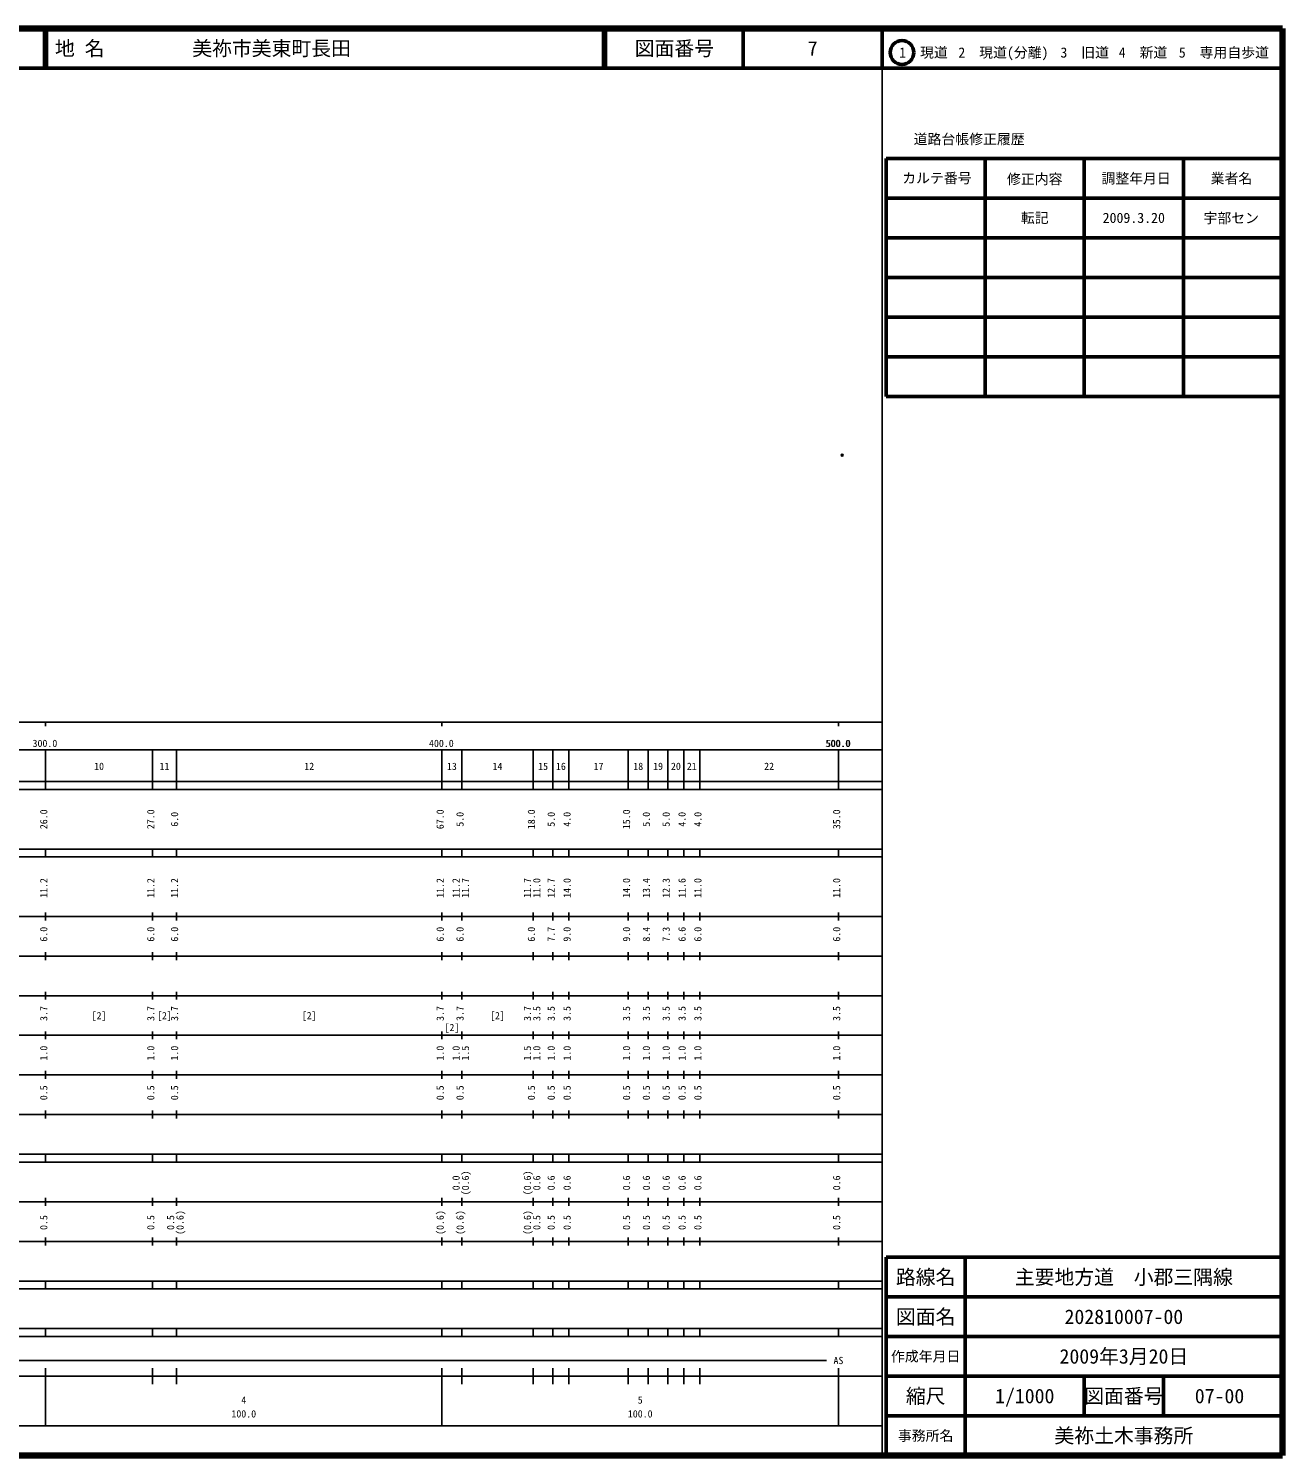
# Model space of a CAD drawing. Units: millimetres on the paper. Extents: x 40 to 680, y 20 to 380.
# Drawn here: x 363.7 to 680, y 20 to 380 of the extents above; entities that cross this region are included whole.
import ezdxf
from ezdxf.enums import TextEntityAlignment as Align

# ---------------------------------------------------------------- set-up
doc = ezdxf.new("R2010")
doc.units = ezdxf.units.MM
doc.header["$PDMODE"] = 32
doc.header["$PDSIZE"] = 0.5
doc.layers.add('M-OTRS', color=6, linetype='Continuous')
doc.layers.add('M-TTL-TXT', color=7, linetype='Continuous')
for name, color, linetype, lineweight in [('M-TTL', 2, 'Continuous', 140), ('M-TTL-BAND', 7, 'Continuous', 25), ('M-TTL-FRAM', 2, 'Continuous', 50), ('M-TTL-LINE', 7, 'Continuous', 50)]:
    doc.layers.add(name, color=color, linetype=linetype, lineweight=lineweight)
doc.styles.add('ＭＳ ゴシック', font='')
doc.styles.get('ＭＳ ゴシック').set_extended_font_data('MS Gothic')

msp = doc.modelspace()

# ---------------------------------------------------------------- linework, layer by layer
at = {"layer": 'M-OTRS'}
msp.add_point((568.961, 272.359), dxfattribs=at)
at = {"layer": 'M-TTL'}
for p, q in [((680, 380), (40, 380)), ((680, 20), (680, 380)), ((40, 20), (680, 20))]:
    msp.add_line(p, q, dxfattribs=at)
at = {"layer": 'M-TTL-BAND'}
for p, q in [((579, 20), (579, 370)), ((40, 205), (579, 205)), ((368, 205), (368, 204)), ((468, 205), (468, 204)), ((568, 205), (568, 204)), ((68, 198), (579, 198)), ((368, 188), (368, 198)), ((395, 188), (395, 198)), ((401, 188), (401, 198)), ((468, 188), (468, 198)), ((473, 188), (473, 198)), ((491, 188), (491, 198)), ((496, 188), (496, 198)), ((500, 188), (500, 198)), ((515, 188), (515, 198)), ((520, 188), (520, 198)), ((525, 188), (525, 198)), ((529, 188), (529, 198)), ((533, 188), (533, 198)), ((568, 188), (568, 198)), ((40, 190), (579, 190)), ((40, 188), (579, 188)), ((40, 173), (579, 173)), ((368, 171), (368, 173)), ((395, 171), (395, 173)), ((401, 171), (401, 173)), ((468, 171), (468, 173)), ((473, 171), (473, 173)), ((491, 171), (491, 173)), ((496, 171), (496, 173)), ((500, 171), (500, 173)), ((515, 171), (515, 173)), ((520, 171), (520, 173)), ((525, 171), (525, 173)), ((529, 171), (529, 173)), ((533, 171), (533, 173)), ((568, 171), (568, 173)), ((40, 171), (579, 171)), ((40, 156), (579, 156)), ((368, 155), (368, 157)), ((395, 155), (395, 157)), ((401, 155), (401, 157)), ((468, 155), (468, 157)), ((473, 155), (473, 157)), ((491, 155), (491, 157)), ((496, 155), (496, 157)), ((500, 155), (500, 157)), ((515, 155), (515, 157)), ((520, 155), (520, 157)), ((525, 155), (525, 157)), ((529, 155), (529, 157)), ((533, 155), (533, 157)), ((568, 155), (568, 157)), ((46, 146), (579, 146)), ((368, 145), (368, 147)), ((395, 145), (395, 147)), ((401, 145), (401, 147)), ((468, 145), (468, 147)), ((473, 145), (473, 147)), ((491, 145), (491, 147)), ((496, 145), (496, 147)), ((500, 145), (500, 147)), ((515, 145), (515, 147)), ((520, 145), (520, 147)), ((525, 145), (525, 147)), ((529, 145), (529, 147)), ((533, 145), (533, 147)), ((568, 145), (568, 147)), ((368, 135), (368, 137)), ((395, 135), (395, 137)), ((401, 135), (401, 137)), ((468, 135), (468, 137)), ((473, 135), (473, 137)), ((491, 135), (491, 137)), ((496, 135), (496, 137)), ((500, 135), (500, 137)), ((515, 135), (515, 137)), ((520, 135), (520, 137)), ((525, 135), (525, 137)), ((529, 135), (529, 137)), ((533, 135), (533, 137)), ((568, 135), (568, 137)), ((52, 136), (579, 136)), ((46, 126), (579, 126)), ((368, 125), (368, 127)), ((395, 125), (395, 127)), ((401, 125), (401, 127)), ((468, 125), (468, 127)), ((473, 125), (473, 127)), ((491, 125), (491, 127)), ((496, 125), (496, 127)), ((500, 125), (500, 127)), ((515, 125), (515, 127)), ((520, 125), (520, 127)), ((525, 125), (525, 127)), ((529, 125), (529, 127)), ((533, 125), (533, 127)), ((568, 125), (568, 127)), ((52, 116), (579, 116)), ((368, 115), (368, 117)), ((395, 115), (395, 117)), ((401, 115), (401, 117)), ((468, 115), (468, 117)), ((473, 115), (473, 117)), ((491, 115), (491, 117)), ((496, 115), (496, 117)), ((500, 115), (500, 117)), ((515, 115), (515, 117)), ((520, 115), (520, 117)), ((525, 115), (525, 117)), ((529, 115), (529, 117)), ((533, 115), (533, 117)), ((568, 115), (568, 117)), ((46, 106), (579, 106)), ((368, 105), (368, 107)), ((395, 105), (395, 107)), ((401, 105), (401, 107)), ((468, 105), (468, 107)), ((473, 105), (473, 107)), ((491, 105), (491, 107)), ((496, 105), (496, 107)), ((500, 105), (500, 107)), ((515, 105), (515, 107)), ((520, 105), (520, 107)), ((525, 105), (525, 107)), ((529, 105), (529, 107)), ((533, 105), (533, 107)), ((568, 105), (568, 107)), ((40, 96), (579, 96)), ((40, 94), (579, 94)), ((368, 94), (368, 96)), ((395, 94), (395, 96)), ((401, 94), (401, 96)), ((468, 94), (468, 96)), ((473, 94), (473, 96)), ((491, 94), (491, 96)), ((496, 94), (496, 96)), ((500, 94), (500, 96)), ((515, 94), (515, 96)), ((520, 94), (520, 96)), ((525, 94), (525, 96)), ((529, 94), (529, 96)), ((533, 94), (533, 96)), ((568, 94), (568, 96)), ((49, 84), (579, 84)), ((368, 83), (368, 85)), ((395, 83), (395, 85)), ((401, 83), (401, 85)), ((468, 83), (468, 85)), ((473, 83), (473, 85)), ((491, 83), (491, 85)), ((496, 83), (496, 85)), ((500, 83), (500, 85)), ((515, 83), (515, 85)), ((520, 83), (520, 85)), ((525, 83), (525, 85)), ((529, 83), (529, 85)), ((533, 83), (533, 85)), ((568, 83), (568, 85)), ((40, 74), (579, 74)), ((368, 73), (368, 75)), ((395, 73), (395, 75)), ((401, 73), (401, 75)), ((468, 73), (468, 75)), ((473, 73), (473, 75)), ((491, 73), (491, 75)), ((496, 73), (496, 75)), ((500, 73), (500, 75)), ((515, 73), (515, 75)), ((520, 73), (520, 75)), ((525, 73), (525, 75)), ((529, 73), (529, 75)), ((533, 73), (533, 75)), ((568, 73), (568, 75)), ((40, 64), (579, 64)), ((40, 62), (579, 62)), ((368, 62), (368, 64)), ((395, 62), (395, 64)), ((401, 62), (401, 64)), ((468, 62), (468, 64)), ((473, 62), (473, 64)), ((491, 62), (491, 64)), ((496, 62), (496, 64)), ((500, 62), (500, 64)), ((515, 62), (515, 64)), ((520, 62), (520, 64)), ((525, 62), (525, 64)), ((529, 62), (529, 64)), ((533, 62), (533, 64)), ((568, 62), (568, 64)), ((40, 52), (579, 52)), ((368, 50), (368, 52)), ((395, 50), (395, 52)), ((401, 50), (401, 52)), ((468, 50), (468, 52)), ((473, 50), (473, 52)), ((491, 50), (491, 52)), ((496, 50), (496, 52)), ((500, 50), (500, 52)), ((515, 50), (515, 52)), ((520, 50), (520, 52)), ((525, 50), (525, 52)), ((529, 50), (529, 52)), ((533, 50), (533, 52)), ((568, 50), (568, 52)), ((40, 50), (579, 50)), ((71, 44), (565, 44)), ((40, 40), (579, 40)), ((368, 27.5), (368, 42)), ((395, 38), (395, 42)), ((401, 38), (401, 42)), ((468, 27.5), (468, 42)), ((473, 38), (473, 42)), ((491, 38), (491, 42)), ((496, 38), (496, 42)), ((500, 38), (500, 42)), ((515, 38), (515, 42)), ((520, 38), (520, 42)), ((525, 38), (525, 42)), ((529, 38), (529, 42)), ((533, 38), (533, 42)), ((568, 27.5), (568, 42)), ((68, 27.5), (579, 27.5))]:
    msp.add_line(p, q, dxfattribs=at)
at = {"layer": 'M-TTL-FRAM'}
for p, q in [((580, 347.197), (580, 287.197)), ((580, 347.197), (680, 347.197)), ((580, 287.197), (680, 287.197)), ((680, 70), (580, 70)), ((580, 70), (580, 20))]:
    msp.add_line(p, q, dxfattribs=at)
at = {"layer": 'M-TTL-LINE'}
for p, q in [((367.75, 380), (367.75, 370)), ((368.25, 380), (368.25, 370)), ((508.747, 380), (508.747, 370)), ((509.247, 380), (509.247, 370)), ((543.997, 380), (543.997, 370)), ((579, 380), (579, 370)), ((40, 370), (680, 370)), ((605, 347.197), (605, 287.197)), ((630, 347.197), (630, 287.197)), ((655, 347.197), (655, 287.197)), ((580, 337.197), (680, 337.197)), ((580, 327.197), (680, 327.197)), ((580, 317.197), (680, 317.197)), ((580, 307.197), (680, 307.197)), ((580, 297.197), (680, 297.197)), ((600, 70), (600, 20)), ((680, 60), (580, 60)), ((680, 50), (580, 50)), ((680, 40), (580, 40)), ((630, 40), (630, 30)), ((650, 40), (650, 30)), ((680, 30), (580, 30))]:
    msp.add_line(p, q, dxfattribs=at)
msp.add_circle((584.031, 373.958), 3, dxfattribs=at)

# ---------------------------------------------------------------- texts
at = {"layer": 'M-TTL-BAND', "style": 'ＭＳ ゴシック'}
for s, p in [('300.0', (367.844, 198.195)), ('400.0', (467.844, 198.195)), ('500.0', (567.844, 198.195)), ('500.0', (568, 198.195)), ('10', (381.5, 192.405)), ('11', (398, 192.405)), ('12', (434.5, 192.405)), ('13', (470.5, 192.405)), ('14', (482, 192.405)), ('15', (493.5, 192.405)), ('16', (498, 192.405)), ('17', (507.5, 192.405)), ('18', (517.5, 192.405)), ('19', (522.5, 192.405)), ('20', (527, 192.405)), ('21', (531, 192.405)), ('22', (550.5, 192.405)), ('[2]', (381.5, 129.5)), ('[2]', (398, 129.5)), ('[2]', (434.5, 129.5)), ('[2]', (482, 129.5)), ('[2]', (470.5, 126.5)), ('AS', (568, 42.5)), ('4', (418, 32.523)), ('5', (518, 32.523)), ('100.0', (418, 29.033)), ('100.0', (518, 29.033))]:
    msp.add_text(s, height=1.833, dxfattribs=at).set_placement(p, align=Align.BOTTOM_CENTER)
for s, p in [('26.0', (369, 180.5)), ('27.0', (396, 180.5)), ('6.0', (402, 180.5)), ('67.0', (469, 180.5)), ('5.0', (474, 180.5)), ('18.0', (492, 180.5)), ('5.0', (497, 180.5)), ('4.0', (501, 180.5)), ('15.0', (516, 180.5)), ('5.0', (521, 180.5)), ('5.0', (526, 180.5)), ('4.0', (530, 180.5)), ('4.0', (534, 180.5)), ('35.0', (569, 180.5)), ('11.2', (369, 163.174)), ('11.2', (396, 163.174)), ('11.2', (402, 163.174)), ('11.2', (469, 163.174)), ('11.2', (473, 163.174)), ('11.7', (475.37, 163.174)), ('11.7', (491, 163.174)), ('11.0', (493.37, 163.174)), ('12.7', (497, 163.174)), ('14.0', (501, 163.174)), ('14.0', (516, 163.174)), ('13.4', (521, 163.174)), ('12.3', (526, 163.174)), ('11.6', (530, 163.174)), ('11.0', (534, 163.174)), ('11.0', (569, 163.174)), ('6.0', (369, 151.5)), ('6.0', (396, 151.5)), ('6.0', (402, 151.5)), ('6.0', (469, 151.5)), ('6.0', (474, 151.5)), ('6.0', (492, 151.5)), ('7.7', (497, 151.5)), ('9.0', (501, 151.5)), ('9.0', (516, 151.5)), ('8.4', (521, 151.5)), ('7.3', (526, 151.5)), ('6.6', (530, 151.5)), ('6.0', (534, 151.5)), ('6.0', (569, 151.5)), ('3.7', (369, 131.5)), ('3.7', (396, 131.5)), ('3.7', (402, 131.5)), ('3.7', (469, 131.5)), ('3.7', (474, 131.5)), ('3.7', (491, 131.5)), ('3.5', (493.37, 131.5)), ('3.5', (497, 131.5)), ('3.5', (501, 131.5)), ('3.5', (516, 131.5)), ('3.5', (521, 131.5)), ('3.5', (526, 131.5)), ('3.5', (530, 131.5)), ('3.5', (534, 131.5)), ('3.5', (569, 131.5)), ('1.0', (369, 121.5)), ('1.0', (396, 121.5)), ('1.0', (402, 121.5)), ('1.0', (469, 121.5)), ('1.0', (473, 121.5)), ('1.5', (475.37, 121.5)), ('1.5', (491, 121.5)), ('1.0', (493.37, 121.5)), ('1.0', (497, 121.5)), ('1.0', (501, 121.5)), ('1.0', (516, 121.5)), ('1.0', (521, 121.5)), ('1.0', (526, 121.5)), ('1.0', (530, 121.5)), ('1.0', (534, 121.5)), ('1.0', (569, 121.5)), ('0.5', (369, 111.5)), ('0.5', (396, 111.5)), ('0.5', (402, 111.5)), ('0.5', (469, 111.5)), ('0.5', (474, 111.5)), ('0.5', (492, 111.5)), ('0.5', (497, 111.5)), ('0.5', (501, 111.5)), ('0.5', (516, 111.5)), ('0.5', (521, 111.5)), ('0.5', (526, 111.5)), ('0.5', (530, 111.5)), ('0.5', (534, 111.5)), ('0.5', (569, 111.5)), ('0.0', (473, 88.764)), ('(0.6)', (475.37, 88.764)), ('(0.6)', (491, 88.764)), ('0.6', (493.37, 88.764)), ('0.6', (497, 88.764)), ('0.6', (501, 88.764)), ('0.6', (516, 88.764)), ('0.6', (521, 88.764)), ('0.6', (526, 88.764)), ('0.6', (530, 88.764)), ('0.6', (534, 88.764)), ('0.6', (569, 88.764)), ('0.5', (369, 78.764)), ('0.5', (396, 78.764)), ('0.5', (401, 78.764)), ('(0.6)', (403.37, 78.764)), ('(0.6)', (469, 78.764)), ('(0.6)', (474, 78.764)), ('(0.6)', (491, 78.764)), ('0.5', (493.37, 78.764)), ('0.5', (497, 78.764)), ('0.5', (501, 78.764)), ('0.5', (516, 78.764)), ('0.5', (521, 78.764)), ('0.5', (526, 78.764)), ('0.5', (530, 78.764)), ('0.5', (534, 78.764)), ('0.5', (569, 78.764))]:
    msp.add_text(s, height=1.833, rotation=90, dxfattribs=at).set_placement(p, align=Align.BOTTOM_CENTER)
at = {"layer": 'M-TTL-TXT', "style": 'ＭＳ ゴシック'}
for s, p in [('地 名', (370.38, 375)), ('美祢市美東町長田', (405.024, 375))]:
    msp.add_text(s, height=3.666, dxfattribs=at).set_placement(p, align=Align.MIDDLE_LEFT)
for s, height, p in [('図面番号', 3.666, (526.622, 375)), ('7', 3.666, (561.497, 375)), ('1\u3000現道', 2.566, (589.448, 373.958)), ('2\u3000現道(分離)', 2.566, (609.619, 373.958)), ('3\u3000旧道', 2.566, (630.121, 373.958)), ('4\u3000新道', 2.566, (644.824, 373.958)), ('5\u3000専用自歩道', 2.566, (665.228, 373.958)), ('道路台帳修正履歴', 2.566, (600.968, 352.113)), ('カルテ番号', 2.566, (592.839, 342.277)), ('修正内容', 2.566, (617.509, 342.023)), ('調整年月日', 2.566, (643.089, 342.197)), ('業者名', 2.566, (667.134, 342.197)), ('転記', 2.566, (617.5, 332.245)), ('2009.3.20', 2.566, (642.5, 332.245)), ('宇部セン', 2.566, (667.077, 332.189)), ('路線名', 3.666, (590, 65)), ('路線名', 3.666, (590, 65)), ('主要地方道\u3000小郡三隅線', 3.666, (640, 65)), ('図面名', 3.666, (590, 55)), ('図面名', 3.666, (590, 55)), ('202810007-00', 3.666, (640, 55)), ('2009年3月20日', 3.666, (640, 45)), ('作成年月日', 2.566, (590, 45)), ('作成年月日', 2.566, (590, 45)), ('縮尺', 3.666, (590, 35)), ('縮尺', 3.666, (590, 35)), ('1/1000', 3.666, (615, 35)), ('図面番号', 3.666, (640, 35)), ('図面番号', 3.666, (640, 35)), ('07-00', 3.666, (664.125, 35)), ('事務所名', 2.566, (590, 25)), ('事務所名', 2.566, (590, 25)), ('美祢土木事務所', 3.666, (640, 25))]:
    msp.add_text(s, height=height, dxfattribs=at).set_placement(p, align=Align.MIDDLE_CENTER)

doc.saveas('drawing.dxf')
